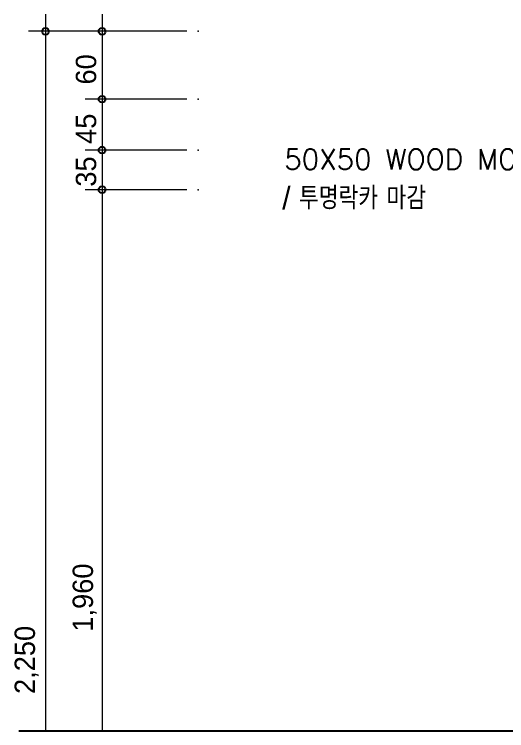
# Model space of a CAD drawing. Header units: inches. Extents: x -1249499 to 290957, y -589671 to 1013543.
# Drawn here: x -886267 to -885832, y 252778 to 253411 of the extents above; entities that cross this region are included whole.
import ezdxf

# ---------------------------------------------------------------- set-up
doc = ezdxf.new("R2010")
doc.units = ezdxf.units.IN
doc.header["$MEASUREMENT"] = 0
doc.layers.add('5', color=5, linetype='Continuous')
doc.layers.add('9', color=9, linetype='Continuous')
doc.layers.add('8', color=8, linetype='Continuous', lineweight=5)
doc.styles.add('HGS', font='ses.shx', dxfattribs={"height": 125, "bigfont": 'shs.shx'})
doc.styles.add('HS', font='romans', dxfattribs={"bigfont": 'hs'})

msp = doc.modelspace()

# ---------------------------------------------------------------- linework, layer by layer
at = {"layer": '5', "linetype": 'Continuous'}
msp.add_line((-886263.43, 252778.05), (-885427.23, 252778.05), dxfattribs=at)
at = {"layer": '5', "color": 40}
for centre in [(-886239.84, 253396.24), (-886189.84, 253396.24), (-886189.84, 253336.23), (-886189.84, 253291.23), (-886189.84, 253256.23)]:
    msp.add_circle(centre, 3, dxfattribs=at)
at = {"layer": '8'}
for p, q in [((-886239.84, 253411.24), (-886239.84, 252778.05)), ((-886189.84, 253411.24), (-886189.84, 252778.05)), ((-886114.84, 253396.24), (-886254.84, 253396.24)), ((-886114.84, 253336.23), (-886204.84, 253336.23)), ((-886114.84, 253291.23), (-886204.84, 253291.23)), ((-886114.84, 253256.23), (-886204.84, 253256.23)), ((-886114.84, 253256.23), (-886204.84, 253256.23))]:
    msp.add_line(p, q, dxfattribs=at)
for p in [(-886104.84, 253396.24), (-886104.84, 253336.23), (-886104.84, 253291.23), (-886104.84, 253256.23)]:
    msp.add_point(p, dxfattribs=at)

# ---------------------------------------------------------------- texts
at = {"layer": '9', "style": 'HGS'}
for s, p in [('60', (-886195.07, 253349.18)), ('45', (-886195.07, 253296.71)), ('35', (-886195.07, 253258.89)), ('1,960', (-886197.86, 252865.57)), ('2,250', (-886249.15, 252810.48))]:
    msp.add_text(s, height=18, rotation=90, dxfattribs=at).set_placement(p)
at = {"layer": '9'}
for s, height, style, p in [("50X50 WOOD MOULD'G", 18, 'HS', (-886028.82, 253274.08)), ('/ 투명락카 마감', 20, 'HGS', (-886030.64, 253238.86))]:
    msp.add_text(s, height=height, dxfattribs=dict(at, style=style)).set_placement(p)

doc.saveas('drawing.dxf')
